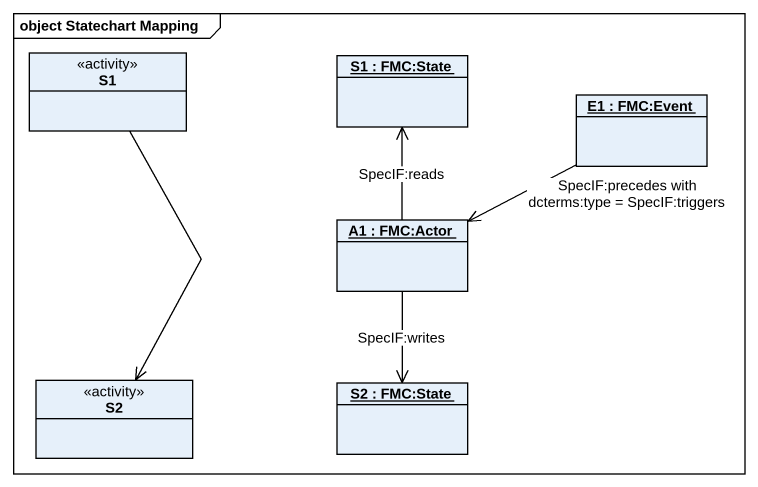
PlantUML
@startuml
mainframe object Statechart Mapping
hide circle
hide empty members
class S1 <<activity>>
object "S1 : FMC:State" as S1_2
object "E1 : FMC:Event" as E1
object "A1 : FMC:Actor" as A1
class S2 <<activity>>
object "S2 : FMC:State" as S2_2
S1 --> S2
E1 -left-> A1 : SpecIF:precedes with dcterms:type = SpecIF:triggers
A1 -up-> S1_2 : SpecIF:reads
A1 --> S2_2 : SpecIF:writes
@enduml
